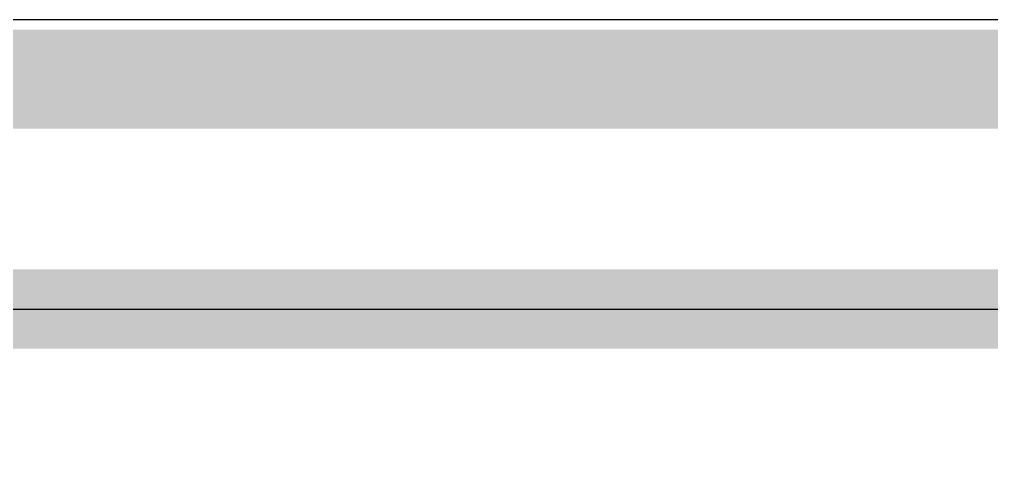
# Model space of a CAD drawing. Extents: x -28 to 199, y -61 to 255.
# Drawn here: x 114.625 to 117.074, y 254.031 to 255.15 of the extents above; entities that cross this region are included whole.
import ezdxf

# ---------------------------------------------------------------- set-up
doc = ezdxf.new("R2010")
doc.units = 0
doc.header["$MEASUREMENT"] = 0
for name, color, linetype in [('ASSEMBLY_OUTLINES_TOP', 102, 'CONTINUOUS'), ('BOARD_OUTLINE', 10, 'CONTINUOUS'), ('GENERATED_SILKSCREEN_TOP', 140, 'CONTINUOUS'), ('MANUFACTURING_OUTLINES', 10, 'CONTINUOUS'), ('PLACEMENT_OUTLINES_TOP', 130, 'CONTINUOUS'), ('SILKSCREEN_OUTLINES_TOP', 150, 'CONTINUOUS')]:
    doc.layers.add(name, color=color, linetype=linetype)

msp = doc.modelspace()

# ---------------------------------------------------------------- linework, layer by layer
at = {"layer": 'ASSEMBLY_OUTLINES_TOP', "const_width": 0.2}
msp.add_lwpolyline([(92.58, 245.12), (92.58, 254.42), (125.78, 254.42), (125.78, 245.12)], close=True, dxfattribs=at)
at = {"layer": 'BOARD_OUTLINE', "const_width": 0.25}
msp.add_lwpolyline([(0, 1.5), (0, 253.5, -0.4142136), (1.5, 255), (168.5, 255, -0.4142136), (170, 253.5), (170, 1.5, -0.4142136), (168.5, 0), (1.5, 0, -0.4142136)], format="xyb", close=True, dxfattribs=at)
at = {"layer": 'GENERATED_SILKSCREEN_TOP', "const_width": 0.15}
msp.add_lwpolyline([(92.58, 245.12), (92.58, 254.42), (125.78, 254.42), (125.78, 245.12)], close=True, dxfattribs=at)
at = {"layer": 'MANUFACTURING_OUTLINES'}
msp.add_lwpolyline([(170.15041, 1.5, -0.4142136), (168.5, -0.15041), (1.5, -0.15041, -0.4142136), (-0.15041, 1.5), (-0.15041, 253.5, -0.4142136), (1.5, 255.15041), (168.5, 255.15041, -0.4142136), (170.15041, 253.5)], format="xyb", close=True, dxfattribs=at)
at = {"layer": 'PLACEMENT_OUTLINES_TOP'}
msp.add_lwpolyline([(92.58, 245.12), (92.58, 254.42), (125.78, 254.42), (125.78, 245.12)], close=True, dxfattribs=at)
at = {"layer": 'SILKSCREEN_OUTLINES_TOP'}
msp.add_lwpolyline([(92.58, 245.12), (92.58, 254.42), (125.78, 254.42), (125.78, 245.12)], close=True, dxfattribs=at)

doc.saveas('drawing.dxf')
